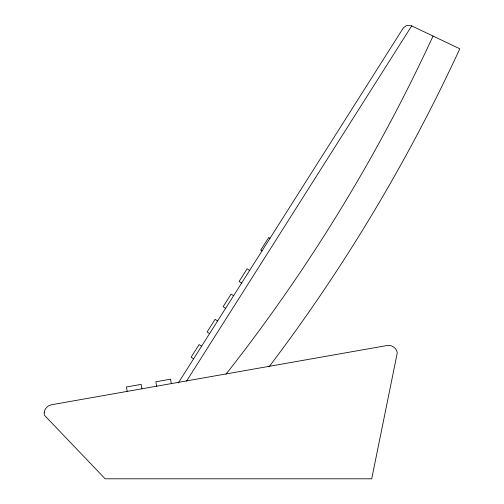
<?xml version="1.0" encoding="UTF-8"?>
<svg xmlns="http://www.w3.org/2000/svg" width="504" height="504" viewBox="0 0 504 504"><rect width="100%" height="100%" fill="white"/><g stroke="black" fill="none" stroke-linecap="round" stroke-linejoin="round"><path stroke-width="0.76" d="M178.359 382.882L403.446 27.745L406.514 25.572L410.262 25.383M186.505 381.188L411.692 25.899L459.812 48.787C407.824 161.249 343.873 268.204 268.978 366.918M410.993 25.597L411.692 25.899M269.999 238.298L268.739 237.497L260.738 250.123L261.998 250.923M249.625 270.44L247.105 268.84L239.104 281.465L241.624 283.065M233.623 295.691L231.097 294.09L223.096 306.716L225.622 308.316M217.615 320.941L215.095 319.341L207.094 331.966L209.614 333.566M201.613 346.191L199.093 344.591L191.092 357.216L193.612 358.816M171.328 383.601L170.547 379.184L155.843 381.78L156.618 386.196M141.914 388.792L141.139 384.376L126.428 386.971L127.21 391.394M433.031 36.049A1689.943 1689.943 0 0 1 225.975 374.214M44.201 412.782L44.333 415.132L105.147 478.8L371.713 478.8L397.297 352.819C396.648 348.037 391.633 344.516 386.914 345.542L51.603 404.737C47.666 405.317 44.453 408.813 44.201 412.782"/></g></svg>
